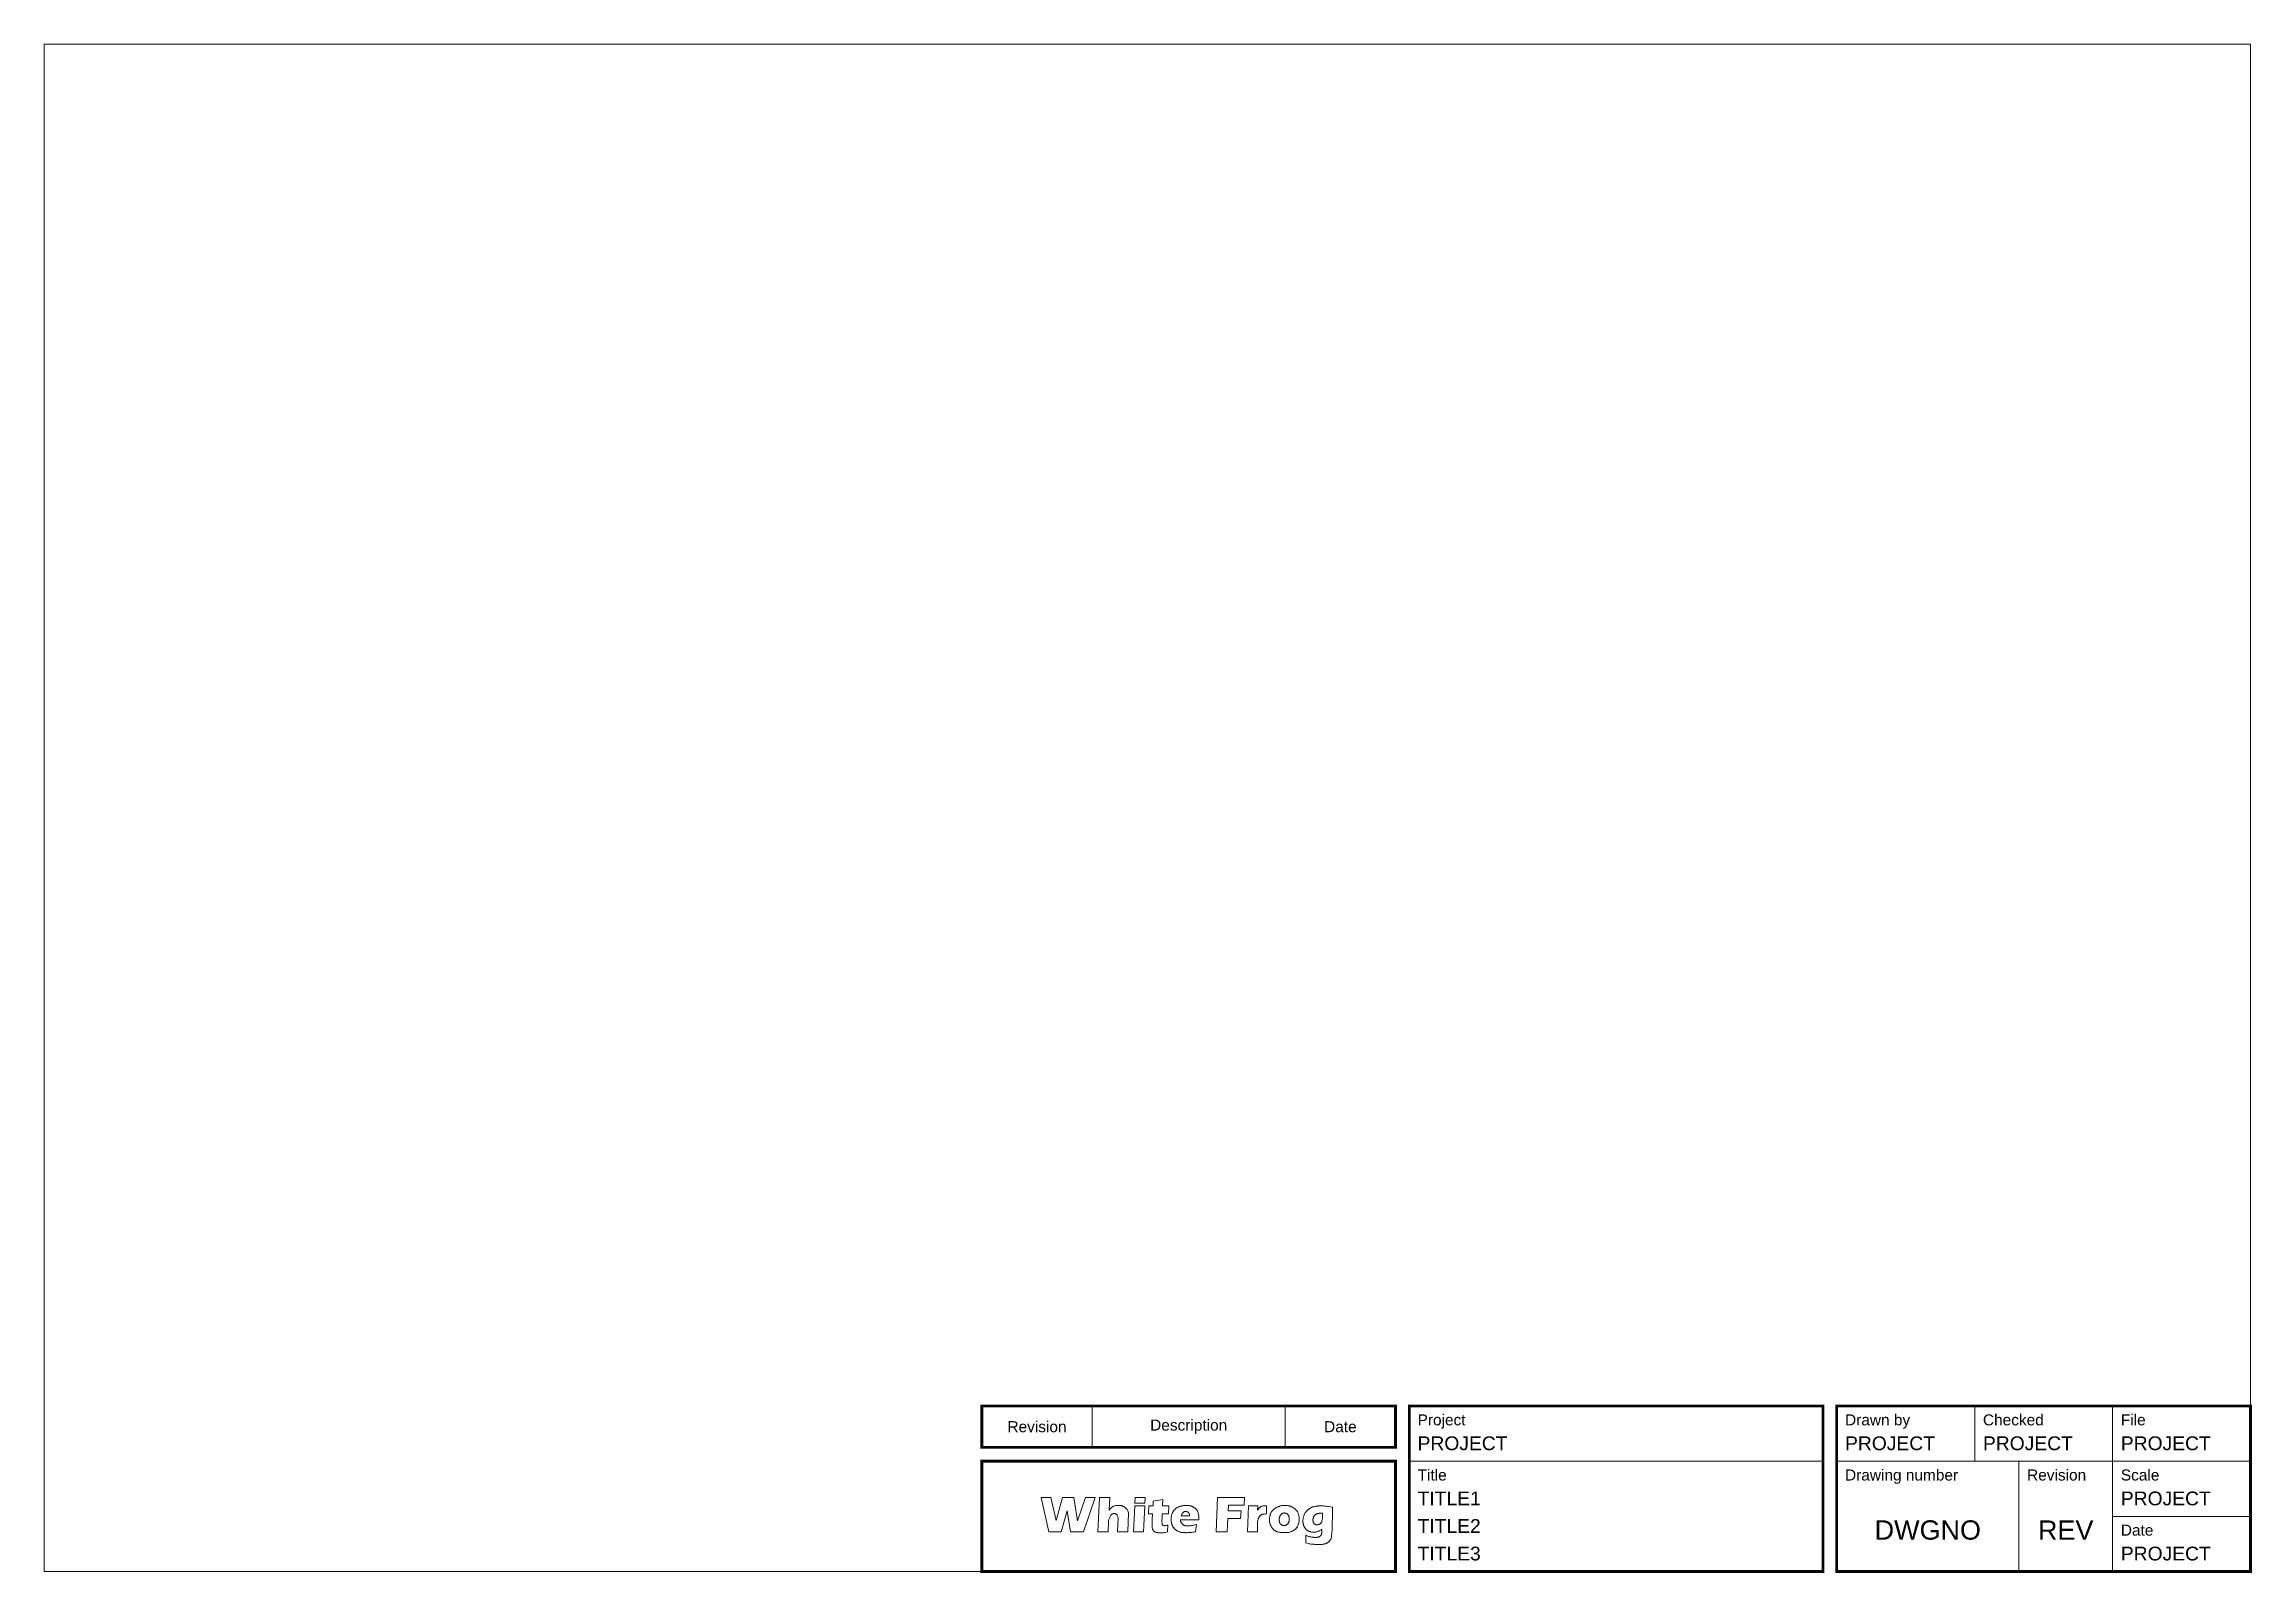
# Paper-space layout 'WF-Landscape-A3' of a CAD drawing. Header units: millimetres. Extents: x 10 to 410, y 10 to 287.
import ezdxf

# ---------------------------------------------------------------- set-up
doc = ezdxf.new("R2010")
doc.units = ezdxf.units.MM
doc.layers.add('A-Z1-P-Title', color=7, linetype='Continuous', lineweight=15)
doc.layers.add('Dimensions', color=7, linetype='Continuous')
doc.styles.add('WF-Text', font='arial.ttf', dxfattribs={"height": 3.5})

# ---------------------------------------------------------------- blocks, each defined once
blk = doc.blocks.new('WF-TitleSheet-A3')
at = {"layer": 'A-Z1-P-Title'}
for points in [[(255, 10), (10, 10), (10, 287), (410, 287), (410, 10), (335, 10)], [(200, 32.5), (200, 40)], [(235, 32.5), (235, 40)], [(360, 30), (360, 40)], [(385, 10), (385, 40)], [(257.5, 30), (332.5, 30)], [(335, 30), (410, 30)], [(368, 10), (368, 30)], [(190.74, 23.43), (192.51, 23.43)], [(190.74, 23.43), (192.16, 17.2)], [(192.51, 23.43), (193.45, 19.27)], [(194.64, 23.43), (193.45, 19.27)], [(195.45, 20.98), (194.37, 17.2)], [(194.64, 23.43), (196.67, 23.43)], [(195.45, 20.98), (196.06, 17.2)], [(196.67, 23.43), (197.36, 19.18)], [(197.36, 19.18), (198.78, 23.43)], [(198.46, 17.2), (200.54, 23.43)], [(198.78, 23.43), (200.54, 23.43)], [(201.33, 23.43), (201.04, 17.2)], [(201.33, 23.43), (203.18, 23.43)], [(202.97, 19.13), (203.05, 19.42), (203.12, 19.66), (203.18, 19.85), (203.25, 20), (203.31, 20.11), (203.36, 20.2), (203.42, 20.26), (203.47, 20.31), (203.53, 20.35), (203.58, 20.38), (203.63, 20.42), (203.68, 20.44), (203.73, 20.46), (203.79, 20.48), (203.84, 20.49), (203.89, 20.5), (203.94, 20.5), (204, 20.5), (204.05, 20.5), (204.1, 20.49), (204.16, 20.48), (204.21, 20.46), (204.26, 20.44), (204.31, 20.42), (204.36, 20.39), (204.41, 20.36), (204.46, 20.31), (204.51, 20.25), (204.56, 20.17), (204.61, 20.06), (204.66, 19.93), (204.72, 19.76)], [(203.18, 23.43), (203.07, 21.14)], [(203.07, 21.14), (203.23, 21.32), (203.37, 21.47), (203.5, 21.6), (203.63, 21.69), (203.74, 21.77), (203.85, 21.83), (203.95, 21.87), (204.05, 21.9), (204.14, 21.93), (204.22, 21.95), (204.3, 21.97), (204.38, 21.98), (204.46, 21.99), (204.54, 21.99), (204.62, 21.99), (204.7, 21.99), (204.79, 21.99), (204.87, 21.99), (204.96, 21.98), (205.05, 21.97), (205.14, 21.96), (205.23, 21.95), (205.32, 21.93), (205.41, 21.91), (205.49, 21.88), (205.57, 21.85), (205.65, 21.81), (205.73, 21.77), (205.81, 21.72), (205.88, 21.67), (205.96, 21.61), (206.03, 21.55), (206.11, 21.49), (206.18, 21.41), (206.26, 21.33), (206.33, 21.23), (206.4, 21.12), (206.47, 20.98), (206.54, 20.83), (206.6, 20.65)], [(206.6, 20.65), (206.44, 17.2)], [(207.72, 21.92), (207.49, 17.2)], [(207.72, 21.92), (209.53, 21.92)], [(207.79, 23.43), (207.74, 22.42)], [(207.74, 22.42), (209.56, 22.42)], [(207.79, 23.43), (209.61, 23.43)], [(209.53, 21.92), (209.31, 17.2)], [(209.61, 23.43), (209.56, 22.42)], [(210.27, 21.92), (210.2, 20.46)], [(210.2, 20.46), (210.97, 20.46)], [(210.27, 21.92), (211.04, 21.92)], [(213.68, 17.2), (213.45, 17.14), (213.23, 17.09), (213.05, 17.06), (212.88, 17.03), (212.73, 17.01), (212.6, 17), (212.48, 16.99), (212.37, 16.99), (212.27, 16.99), (212.18, 17), (212.09, 17.01), (212.01, 17.02), (211.93, 17.03), (211.85, 17.04), (211.78, 17.06), (211.71, 17.08), (211.64, 17.1), (211.57, 17.13), (211.51, 17.15), (211.44, 17.18), (211.38, 17.21), (211.32, 17.24), (211.27, 17.27), (211.22, 17.31), (211.18, 17.34), (211.14, 17.38), (211.1, 17.42), (211.07, 17.46), (211.04, 17.51), (211.01, 17.56), (210.98, 17.62), (210.96, 17.68), (210.94, 17.74), (210.92, 17.81), (210.91, 17.9), (210.89, 17.99), (210.88, 18.09), (210.87, 18.2), (210.86, 18.33), (210.86, 18.47), (210.86, 18.63), (210.86, 18.81), (210.87, 19.01), (210.88, 19.24), (210.89, 19.49), (210.91, 19.78), (210.94, 20.1), (210.97, 20.46)], [(211.08, 22.75), (211.04, 21.92)], [(212.83, 23.08), (211.08, 22.75)], [(213.74, 18.45), (213.62, 18.4), (213.5, 18.36), (213.39, 18.33), (213.29, 18.31), (213.2, 18.3), (213.12, 18.3), (213.05, 18.3), (212.99, 18.31), (212.93, 18.33), (212.88, 18.35), (212.83, 18.38), (212.8, 18.41), (212.76, 18.45), (212.74, 18.49), (212.71, 18.54), (212.69, 18.6), (212.68, 18.67), (212.67, 18.76), (212.66, 18.88), (212.66, 19.05), (212.66, 19.28), (212.67, 19.58), (212.68, 19.97), (212.71, 20.46)], [(212.71, 20.46), (213.84, 20.46)], [(212.83, 23.08), (212.77, 21.92)], [(212.77, 21.92), (213.91, 21.92)], [(213.91, 21.92), (213.84, 20.46)], [(219.35, 19.37), (219.35, 19.64), (219.34, 19.87), (219.32, 20.07), (219.3, 20.25), (219.28, 20.4), (219.25, 20.53), (219.22, 20.64), (219.18, 20.75), (219.15, 20.84), (219.11, 20.93), (219.07, 21.01), (219.02, 21.08), (218.98, 21.15), (218.93, 21.22), (218.87, 21.28), (218.81, 21.34), (218.75, 21.4), (218.68, 21.46), (218.61, 21.51), (218.54, 21.57), (218.46, 21.62), (218.38, 21.66), (218.3, 21.71), (218.22, 21.75), (218.13, 21.78), (218.05, 21.82), (217.96, 21.85), (217.87, 21.88), (217.79, 21.9), (217.7, 21.92), (217.61, 21.94), (217.52, 21.95), (217.43, 21.96), (217.33, 21.97), (217.24, 21.98), (217.15, 21.98), (217.05, 21.98), (216.96, 21.98), (216.86, 21.97), (216.76, 21.96), (216.65, 21.96), (216.54, 21.94), (216.44, 21.93), (216.33, 21.91), (216.22, 21.89), (216.11, 21.87), (216.01, 21.84), (215.9, 21.81), (215.8, 21.78), (215.71, 21.74), (215.61, 21.69), (215.52, 21.65), (215.43, 21.6), (215.35, 21.54), (215.26, 21.49), (215.19, 21.43), (215.11, 21.37), (215.04, 21.3), (214.96, 21.23), (214.9, 21.16), (214.83, 21.09), (214.77, 21.01), (214.71, 20.92), (214.66, 20.84), (214.61, 20.75), (214.56, 20.65), (214.52, 20.55), (214.48, 20.45), (214.44, 20.35), (214.41, 20.24), (214.39, 20.14), (214.36, 20.03), (214.35, 19.92), (214.33, 19.82), (214.32, 19.71), (214.32, 19.61), (214.32, 19.51), (214.32, 19.41), (214.32, 19.31), (214.33, 19.22), (214.34, 19.13), (214.35, 19.04), (214.36, 18.95), (214.37, 18.87), (214.39, 18.79), (214.41, 18.71), (214.43, 18.63), (214.45, 18.55), (214.47, 18.48), (214.5, 18.41), (214.53, 18.33), (214.57, 18.26), (214.6, 18.19), (214.64, 18.12), (214.69, 18.05), (214.73, 17.98), (214.78, 17.91), (214.84, 17.85), (214.89, 17.78), (214.95, 17.71), (215.02, 17.65), (215.09, 17.59), (215.16, 17.53), (215.24, 17.47), (215.32, 17.42), (215.4, 17.37), (215.49, 17.32), (215.58, 17.28), (215.67, 17.24), (215.77, 17.2), (215.86, 17.17), (215.96, 17.14), (216.05, 17.12), (216.15, 17.1), (216.24, 17.08), (216.34, 17.07), (216.44, 17.06), (216.54, 17.05), (216.64, 17.04), (216.74, 17.04), (216.85, 17.04), (216.95, 17.03), (217.06, 17.03), (217.17, 17.03), (217.29, 17.04), (217.4, 17.04), (217.51, 17.05), (217.62, 17.05), (217.74, 17.06), (217.85, 17.07), (217.97, 17.08), (218.09, 17.09), (218.23, 17.11), (218.37, 17.14), (218.53, 17.17), (218.71, 17.2)], [(216.16, 20.08), (216.21, 20.24), (216.26, 20.37), (216.31, 20.48), (216.37, 20.57), (216.43, 20.64), (216.5, 20.7), (216.56, 20.75), (216.61, 20.79), (216.67, 20.82), (216.72, 20.85), (216.76, 20.87), (216.81, 20.88), (216.85, 20.89), (216.9, 20.9), (216.94, 20.9), (216.99, 20.9), (217.03, 20.89), (217.08, 20.88), (217.13, 20.87), (217.18, 20.85), (217.23, 20.83), (217.27, 20.81), (217.31, 20.79), (217.35, 20.77), (217.39, 20.74), (217.43, 20.72), (217.46, 20.69), (217.49, 20.66), (217.51, 20.63), (217.54, 20.6), (217.56, 20.56), (217.58, 20.52), (217.6, 20.48), (217.61, 20.43), (217.63, 20.38), (217.64, 20.33), (217.65, 20.27), (217.66, 20.21), (217.66, 20.15), (217.67, 20.08)], [(217.67, 20.08), (216.16, 20.08)], [(222.75, 23.43), (222.46, 17.2)], [(222.75, 23.43), (227.63, 23.43)], [(224.7, 22.04), (224.65, 21.01)], [(224.65, 21.01), (226.99, 21.01)], [(224.7, 22.04), (227.56, 22.04)], [(226.99, 21.01), (226.92, 19.62)], [(227.63, 23.43), (227.56, 22.04)], [(228.37, 21.92), (228.14, 17.2)], [(228.37, 21.92), (230.03, 21.92)], [(229.95, 17.2), (229.96, 17.61), (229.97, 17.95), (229.97, 18.24), (229.98, 18.47), (229.99, 18.67), (229.99, 18.84), (230, 18.98), (230.02, 19.11), (230.03, 19.22), (230.05, 19.33), (230.07, 19.43), (230.1, 19.52), (230.12, 19.6), (230.15, 19.68), (230.19, 19.76), (230.22, 19.83), (230.26, 19.89), (230.31, 19.95), (230.35, 20.01), (230.4, 20.07), (230.46, 20.12), (230.51, 20.16), (230.57, 20.21), (230.64, 20.25), (230.7, 20.29), (230.78, 20.32), (230.87, 20.35), (230.97, 20.38), (231.09, 20.4), (231.23, 20.42), (231.4, 20.43), (231.59, 20.43)], [(231.59, 21.92), (231.32, 21.91), (231.11, 21.9), (230.93, 21.88), (230.8, 21.85), (230.69, 21.81), (230.61, 21.77), (230.55, 21.73), (230.49, 21.68), (230.44, 21.64), (230.38, 21.59), (230.34, 21.54), (230.29, 21.49), (230.25, 21.44), (230.21, 21.4), (230.17, 21.35), (230.13, 21.31), (230.1, 21.27), (230.07, 21.24), (230.04, 21.21), (230.02, 21.18), (230, 21.16), (229.99, 21.14), (229.98, 21.13), (229.98, 21.13)], [(229.98, 21.13), (230.03, 21.92)], [(231.59, 21.92), (231.59, 20.43)], [(243.58, 21.69), (243.23, 21.74), (242.93, 21.78), (242.68, 21.81), (242.46, 21.84), (242.27, 21.86), (242.1, 21.87), (241.96, 21.88), (241.82, 21.89), (241.69, 21.89), (241.57, 21.9), (241.45, 21.9), (241.33, 21.9), (241.22, 21.9), (241.11, 21.89), (241, 21.88), (240.89, 21.87), (240.77, 21.86), (240.66, 21.85), (240.55, 21.83), (240.45, 21.81), (240.34, 21.79), (240.23, 21.77), (240.13, 21.74), (240.03, 21.71), (239.93, 21.67), (239.84, 21.64), (239.75, 21.6), (239.66, 21.56), (239.58, 21.51), (239.5, 21.47), (239.42, 21.42), (239.35, 21.37), (239.27, 21.33), (239.21, 21.28), (239.14, 21.23), (239.08, 21.18), (239.02, 21.12), (238.96, 21.06), (238.9, 21), (238.84, 20.93), (238.78, 20.86), (238.72, 20.78), (238.66, 20.7), (238.6, 20.61), (238.55, 20.52), (238.5, 20.42), (238.45, 20.32), (238.41, 20.22), (238.37, 20.11), (238.33, 20), (238.3, 19.9), (238.28, 19.79), (238.26, 19.68), (238.24, 19.57), (238.23, 19.47), (238.22, 19.36), (238.21, 19.26), (238.21, 19.17), (238.21, 19.07), (238.21, 18.98), (238.22, 18.89), (238.23, 18.81), (238.24, 18.73), (238.25, 18.65), (238.27, 18.57), (238.29, 18.5), (238.31, 18.43), (238.33, 18.36), (238.36, 18.29), (238.39, 18.23), (238.42, 18.16), (238.45, 18.1), (238.48, 18.05), (238.51, 17.99), (238.55, 17.94), (238.58, 17.89), (238.62, 17.84), (238.65, 17.79), (238.69, 17.74), (238.73, 17.7), (238.77, 17.66), (238.81, 17.62), (238.85, 17.58), (238.89, 17.54), (238.94, 17.5), (238.99, 17.47), (239.03, 17.44), (239.08, 17.4), (239.14, 17.37), (239.2, 17.34), (239.25, 17.31), (239.32, 17.28), (239.38, 17.25), (239.45, 17.23), (239.52, 17.21), (239.6, 17.19), (239.67, 17.17), (239.75, 17.15), (239.83, 17.14), (239.91, 17.13), (240, 17.12), (240.08, 17.12), (240.15, 17.12), (240.23, 17.12), (240.3, 17.12), (240.37, 17.13), (240.44, 17.14), (240.51, 17.15), (240.58, 17.16), (240.65, 17.18), (240.73, 17.2), (240.8, 17.22), (240.89, 17.24), (240.97, 17.27), (241.07, 17.31), (241.17, 17.35), (241.27, 17.41), (241.39, 17.48), (241.52, 17.58), (241.66, 17.69)], [(238.74, 15.21), (238.95, 15.14), (239.14, 15.08), (239.32, 15.04), (239.48, 15), (239.63, 14.98), (239.77, 14.96), (239.91, 14.95), (240.04, 14.94), (240.17, 14.93), (240.29, 14.92), (240.42, 14.91), (240.54, 14.9), (240.67, 14.9), (240.79, 14.89), (240.9, 14.89), (241.01, 14.89), (241.12, 14.89), (241.23, 14.89), (241.33, 14.89), (241.43, 14.9), (241.53, 14.9), (241.62, 14.91), (241.71, 14.92), (241.8, 14.93), (241.88, 14.94), (241.97, 14.96), (242.05, 14.97), (242.12, 14.99), (242.2, 15.01), (242.27, 15.03), (242.34, 15.05), (242.41, 15.08), (242.48, 15.11), (242.54, 15.14), (242.6, 15.18), (242.67, 15.21), (242.73, 15.26), (242.79, 15.3), (242.84, 15.35), (242.9, 15.4), (242.96, 15.46), (243.02, 15.52), (243.07, 15.58), (243.12, 15.65), (243.17, 15.72), (243.22, 15.8), (243.27, 15.88), (243.31, 15.97), (243.35, 16.07), (243.39, 16.23), (243.42, 16.51), (243.45, 16.97), (243.49, 17.65), (243.52, 18.63), (243.55, 19.96), (243.58, 21.69)], [(241.79, 20.56), (241.62, 20.57), (241.46, 20.57), (241.31, 20.57), (241.18, 20.56), (241.07, 20.54), (240.96, 20.52), (240.87, 20.5), (240.78, 20.47), (240.7, 20.44), (240.63, 20.4), (240.56, 20.36), (240.5, 20.32), (240.45, 20.28), (240.4, 20.24), (240.35, 20.19), (240.31, 20.14), (240.27, 20.09), (240.23, 20.04), (240.19, 19.99), (240.16, 19.93), (240.13, 19.87), (240.11, 19.82), (240.09, 19.75), (240.07, 19.69), (240.05, 19.62), (240.04, 19.55), (240.03, 19.49), (240.02, 19.42), (240.02, 19.35), (240.02, 19.28), (240.03, 19.21), (240.04, 19.14), (240.05, 19.08), (240.07, 19.02), (240.09, 18.97), (240.11, 18.91), (240.13, 18.86), (240.16, 18.81), (240.19, 18.77), (240.22, 18.73), (240.25, 18.69), (240.28, 18.65), (240.32, 18.62), (240.35, 18.6), (240.39, 18.57), (240.42, 18.55), (240.47, 18.53), (240.51, 18.51), (240.56, 18.5), (240.61, 18.49), (240.66, 18.48), (240.72, 18.47), (240.77, 18.47), (240.83, 18.47), (240.89, 18.48), (240.94, 18.49), (241, 18.5), (241.06, 18.52), (241.11, 18.53), (241.17, 18.56), (241.22, 18.58), (241.28, 18.61), (241.33, 18.64), (241.37, 18.68), (241.42, 18.72), (241.46, 18.77), (241.5, 18.82), (241.54, 18.87), (241.58, 18.94), (241.61, 19.01), (241.64, 19.09), (241.67, 19.18), (241.7, 19.28), (241.72, 19.4), (241.74, 19.53), (241.75, 19.68), (241.77, 19.86), (241.78, 20.06), (241.79, 20.29), (241.79, 20.56)], [(192.16, 17.2), (194.37, 17.2)], [(196.06, 17.2), (198.46, 17.2)], [(201.04, 17.2), (202.88, 17.2)], [(202.97, 19.13), (202.88, 17.2)], [(204.72, 19.76), (204.59, 17.2)], [(204.59, 17.2), (206.44, 17.2)], [(207.49, 17.2), (209.31, 17.2)], [(213.74, 18.45), (213.68, 17.2)], [(216.02, 19.37), (219.35, 19.37)], [(218.89, 18.52), (218.62, 18.45), (218.38, 18.39), (218.17, 18.35), (217.99, 18.31), (217.83, 18.29), (217.7, 18.27), (217.58, 18.26), (217.47, 18.26), (217.37, 18.26), (217.29, 18.26), (217.21, 18.26), (217.13, 18.26), (217.06, 18.27), (217, 18.28), (216.93, 18.29), (216.87, 18.31), (216.82, 18.32), (216.76, 18.34), (216.71, 18.36), (216.65, 18.38), (216.6, 18.41), (216.55, 18.44), (216.51, 18.46), (216.46, 18.5), (216.42, 18.53), (216.38, 18.57), (216.34, 18.61), (216.3, 18.65), (216.27, 18.69), (216.24, 18.74), (216.2, 18.79), (216.17, 18.84), (216.14, 18.9), (216.11, 18.95), (216.09, 19.01), (216.06, 19.07), (216.04, 19.14), (216.03, 19.21), (216.02, 19.29), (216.02, 19.37)], [(218.71, 17.2), (218.89, 18.52)], [(222.46, 17.2), (224.47, 17.2)], [(224.58, 19.62), (224.47, 17.2)], [(224.58, 19.62), (226.92, 19.62)], [(228.14, 17.2), (229.95, 17.2)], [(241.66, 17.69), (241.66, 17.45), (241.65, 17.26), (241.64, 17.1), (241.62, 16.97), (241.6, 16.87), (241.57, 16.79), (241.55, 16.72), (241.52, 16.66), (241.49, 16.61), (241.46, 16.57), (241.44, 16.52), (241.41, 16.48), (241.37, 16.45), (241.34, 16.42), (241.3, 16.39), (241.26, 16.36), (241.22, 16.34), (241.18, 16.31), (241.13, 16.29), (241.08, 16.27), (241.03, 16.25), (240.97, 16.24), (240.92, 16.22), (240.86, 16.21), (240.8, 16.2), (240.75, 16.2), (240.68, 16.19), (240.62, 16.19), (240.56, 16.19), (240.49, 16.18), (240.43, 16.19), (240.36, 16.19), (240.29, 16.19), (240.22, 16.19), (240.14, 16.2), (240.07, 16.21), (239.99, 16.21), (239.91, 16.22), (239.83, 16.23), (239.75, 16.25), (239.67, 16.26), (239.58, 16.28), (239.48, 16.31), (239.37, 16.34), (239.25, 16.37), (239.1, 16.42), (238.93, 16.48), (238.74, 16.56)], [(238.74, 16.56), (238.74, 15.21)], [(410, 20), (385, 20)]]:
    blk.add_lwpolyline(points, dxfattribs=at)
at = {"layer": 'A-Z1-P-Title', "const_width": 0.5}
for points in [[(255, 32.5), (255, 40), (180, 40), (180, 32.5)], [(332.5, 10), (332.5, 40), (257.5, 40), (257.5, 10)], [(410, 10), (410, 40), (335, 40), (335, 10)], [(255, 10), (255, 30), (180, 30), (180, 10)]]:
    blk.add_lwpolyline(points, close=True, dxfattribs=at)
at = {"layer": 'A-Z1-P-Title'}
for points in [[(235.51, 21.93), (235.59, 21.92), (235.68, 21.9), (235.76, 21.88), (235.85, 21.85), (235.93, 21.83), (236.01, 21.8), (236.09, 21.76), (236.17, 21.73), (236.24, 21.69), (236.32, 21.65), (236.4, 21.61), (236.47, 21.56), (236.55, 21.51), (236.62, 21.47), (236.69, 21.41), (236.76, 21.36), (236.83, 21.31), (236.89, 21.25), (236.95, 21.19), (237.01, 21.13), (237.06, 21.07), (237.12, 21), (237.17, 20.92), (237.21, 20.85), (237.26, 20.76), (237.3, 20.68), (237.34, 20.58), (237.38, 20.49), (237.41, 20.38), (237.44, 20.28), (237.47, 20.17), (237.49, 20.07), (237.51, 19.95), (237.53, 19.84), (237.54, 19.73), (237.55, 19.61), (237.55, 19.49), (237.55, 19.38), (237.54, 19.26), (237.52, 19.14), (237.5, 19.02), (237.48, 18.9), (237.45, 18.78), (237.42, 18.67), (237.38, 18.56), (237.34, 18.45), (237.3, 18.35), (237.26, 18.26), (237.22, 18.18), (237.18, 18.1), (237.14, 18.03), (237.1, 17.96), (237.05, 17.9), (237.01, 17.84), (236.96, 17.78), (236.9, 17.73), (236.84, 17.67), (236.77, 17.62), (236.71, 17.56), (236.63, 17.51), (236.56, 17.46), (236.48, 17.41), (236.4, 17.36), (236.31, 17.32), (236.22, 17.28), (236.14, 17.24), (236.05, 17.21), (235.96, 17.18), (235.86, 17.15), (235.77, 17.13), (235.67, 17.1), (235.58, 17.09), (235.48, 17.07), (235.38, 17.06), (235.28, 17.05), (235.18, 17.05), (235.08, 17.04), (234.98, 17.04), (234.87, 17.04), (234.76, 17.04), (234.65, 17.05), (234.54, 17.05), (234.43, 17.06), (234.31, 17.07), (234.2, 17.08), (234.09, 17.09), (233.97, 17.11), (233.86, 17.13), (233.76, 17.16), (233.65, 17.19), (233.55, 17.22), (233.45, 17.26), (233.35, 17.3), (233.26, 17.34), (233.18, 17.39), (233.1, 17.44), (233.02, 17.49), (232.95, 17.54), (232.89, 17.6), (232.83, 17.66), (232.77, 17.72), (232.72, 17.78), (232.66, 17.84), (232.61, 17.91), (232.56, 17.98), (232.52, 18.05), (232.47, 18.13), (232.43, 18.2), (232.39, 18.28), (232.35, 18.36), (232.31, 18.44), (232.28, 18.52), (232.25, 18.61), (232.23, 18.69), (232.21, 18.78), (232.19, 18.87), (232.18, 18.96), (232.17, 19.05), (232.16, 19.13), (232.15, 19.22), (232.15, 19.31), (232.15, 19.39), (232.15, 19.48), (232.15, 19.56), (232.16, 19.65), (232.17, 19.73), (232.18, 19.82), (232.19, 19.91), (232.21, 20), (232.23, 20.09), (232.25, 20.18), (232.28, 20.28), (232.3, 20.37), (232.34, 20.46), (232.38, 20.55), (232.42, 20.64), (232.47, 20.73), (232.52, 20.81), (232.58, 20.89), (232.64, 20.97), (232.7, 21.04), (232.76, 21.11), (232.83, 21.18), (232.9, 21.24), (232.97, 21.3), (233.04, 21.35), (233.11, 21.4), (233.18, 21.45), (233.25, 21.5), (233.32, 21.54), (233.4, 21.58), (233.48, 21.62), (233.56, 21.66), (233.64, 21.7), (233.72, 21.74), (233.8, 21.77), (233.89, 21.8), (233.97, 21.84), (234.05, 21.86), (234.13, 21.89), (234.21, 21.91), (234.29, 21.93), (234.37, 21.95), (234.45, 21.96), (234.53, 21.97), (234.61, 21.98), (234.69, 21.99), (234.78, 21.99), (234.87, 21.99), (234.96, 21.99), (235.05, 21.99), (235.14, 21.98), (235.23, 21.97), (235.33, 21.96), (235.42, 21.95)], [(235.29, 20.5), (235.33, 20.46), (235.38, 20.43), (235.42, 20.39), (235.46, 20.35), (235.5, 20.31), (235.53, 20.26), (235.56, 20.21), (235.59, 20.17), (235.62, 20.11), (235.64, 20.06), (235.66, 20.01), (235.68, 19.96), (235.7, 19.9), (235.71, 19.84), (235.72, 19.79), (235.73, 19.73), (235.74, 19.66), (235.74, 19.6), (235.74, 19.54), (235.74, 19.48), (235.74, 19.41), (235.74, 19.35), (235.73, 19.28), (235.72, 19.22), (235.71, 19.16), (235.7, 19.09), (235.68, 19.03), (235.66, 18.97), (235.64, 18.92), (235.62, 18.86), (235.59, 18.81), (235.56, 18.76), (235.54, 18.71), (235.5, 18.67), (235.47, 18.63), (235.44, 18.59), (235.4, 18.56), (235.36, 18.53), (235.32, 18.5), (235.28, 18.47), (235.24, 18.45), (235.19, 18.42), (235.15, 18.4), (235.1, 18.38), (235.05, 18.37), (235, 18.36), (234.95, 18.35), (234.89, 18.34), (234.84, 18.34), (234.78, 18.34), (234.73, 18.34), (234.67, 18.35), (234.61, 18.36), (234.56, 18.37), (234.5, 18.39), (234.45, 18.4), (234.4, 18.43), (234.35, 18.45), (234.31, 18.47), (234.26, 18.5), (234.23, 18.53), (234.19, 18.56), (234.16, 18.6), (234.12, 18.64), (234.1, 18.67), (234.07, 18.71), (234.05, 18.76), (234.03, 18.8), (234.01, 18.85), (233.99, 18.9), (233.98, 18.95), (233.96, 19), (233.95, 19.05), (233.94, 19.11), (233.93, 19.17), (233.93, 19.23), (233.92, 19.29), (233.92, 19.35), (233.92, 19.41), (233.92, 19.47), (233.92, 19.53), (233.93, 19.59), (233.93, 19.65), (233.94, 19.71), (233.96, 19.77), (233.97, 19.83), (233.99, 19.88), (234.01, 19.93), (234.03, 19.99), (234.05, 20.04), (234.07, 20.08), (234.1, 20.13), (234.13, 20.17), (234.16, 20.21), (234.19, 20.25), (234.22, 20.29), (234.26, 20.33), (234.29, 20.37), (234.33, 20.4), (234.37, 20.43), (234.41, 20.47), (234.45, 20.49), (234.49, 20.52), (234.53, 20.54), (234.57, 20.56), (234.61, 20.58), (234.65, 20.59), (234.69, 20.6), (234.73, 20.6), (234.77, 20.61), (234.82, 20.61), (234.87, 20.61), (234.92, 20.6), (234.97, 20.6), (235.02, 20.59), (235.08, 20.58), (235.13, 20.56), (235.18, 20.54), (235.24, 20.52)]]:
    blk.add_lwpolyline(points, close=True, dxfattribs=at)
at = {"layer": 'A-Z1-P-Title', "color": 8, "char_height": 2, "style": 'WF-Text'}
for s, insert, width, attachment_point in [('Revision', (190, 36.25), 20, 5), ('Description', (217.5, 36.25), 35, 5), ('Date', (245, 36.25), 20, 5), ('Project', (259, 38.5), 18.763, 1), ('Drawn by', (336.5, 38.5), 18.763, 1), ('Checked', (361.5, 38.5), 18.763, 1), ('File', (386.5, 38.5), 18.763, 1), ('Title', (259, 28.5), 18.763, 1), ('Drawing number', (336.5, 28.5), 25.2887, 1), ('Revision', (369.5, 28.5), 18.763, 1), ('Scale', (386.5, 28.5), 18.763, 1), ('Date', (386.5, 18.5), 18.763, 1)]:
    blk.add_mtext(s, dxfattribs=dict(at, insert=insert, width=width, attachment_point=attachment_point))
at = {"layer": 'A-Z1-P-Title', "style": 'WF-Text'}
for s, insert, char_height, width, attachment_point in [('PROJECT', (259, 34.5), 2.5, 18.763, 1), ('PROJECT', (336.5, 34.5), 2.5, 18.763, 1), ('PROJECT', (361.5, 34.5), 2.5, 18.763, 1), ('PROJECT', (386.5, 34.5), 2.5, 18.763, 1), ('TITLE1', (259, 24.5), 2.5, 18.763, 1), ('PROJECT', (386.5, 24.5), 2.5, 18.763, 1), ('TITLE2', (259, 19.5), 2.5, 18.763, 1), ('DWGNO', (351.5, 17.5), 3.5, 33, 5), ('REV', (376.5, 17.5), 3.5, 17, 5), ('TITLE3', (259, 14.5), 2.5, 18.763, 1), ('PROJECT', (386.5, 14.5), 2.5, 18.763, 1)]:
    blk.add_mtext(s, dxfattribs=dict(at, insert=insert, char_height=char_height, width=width, attachment_point=attachment_point))

psp = doc.layouts.new('WF-Landscape-A3')

# ---------------------------------------------------------------- block references
at = {"layer": 'Dimensions'}
psp.add_blockref('WF-TitleSheet-A3', (0, 0), dxfattribs=at)

doc.saveas('drawing.dxf')
